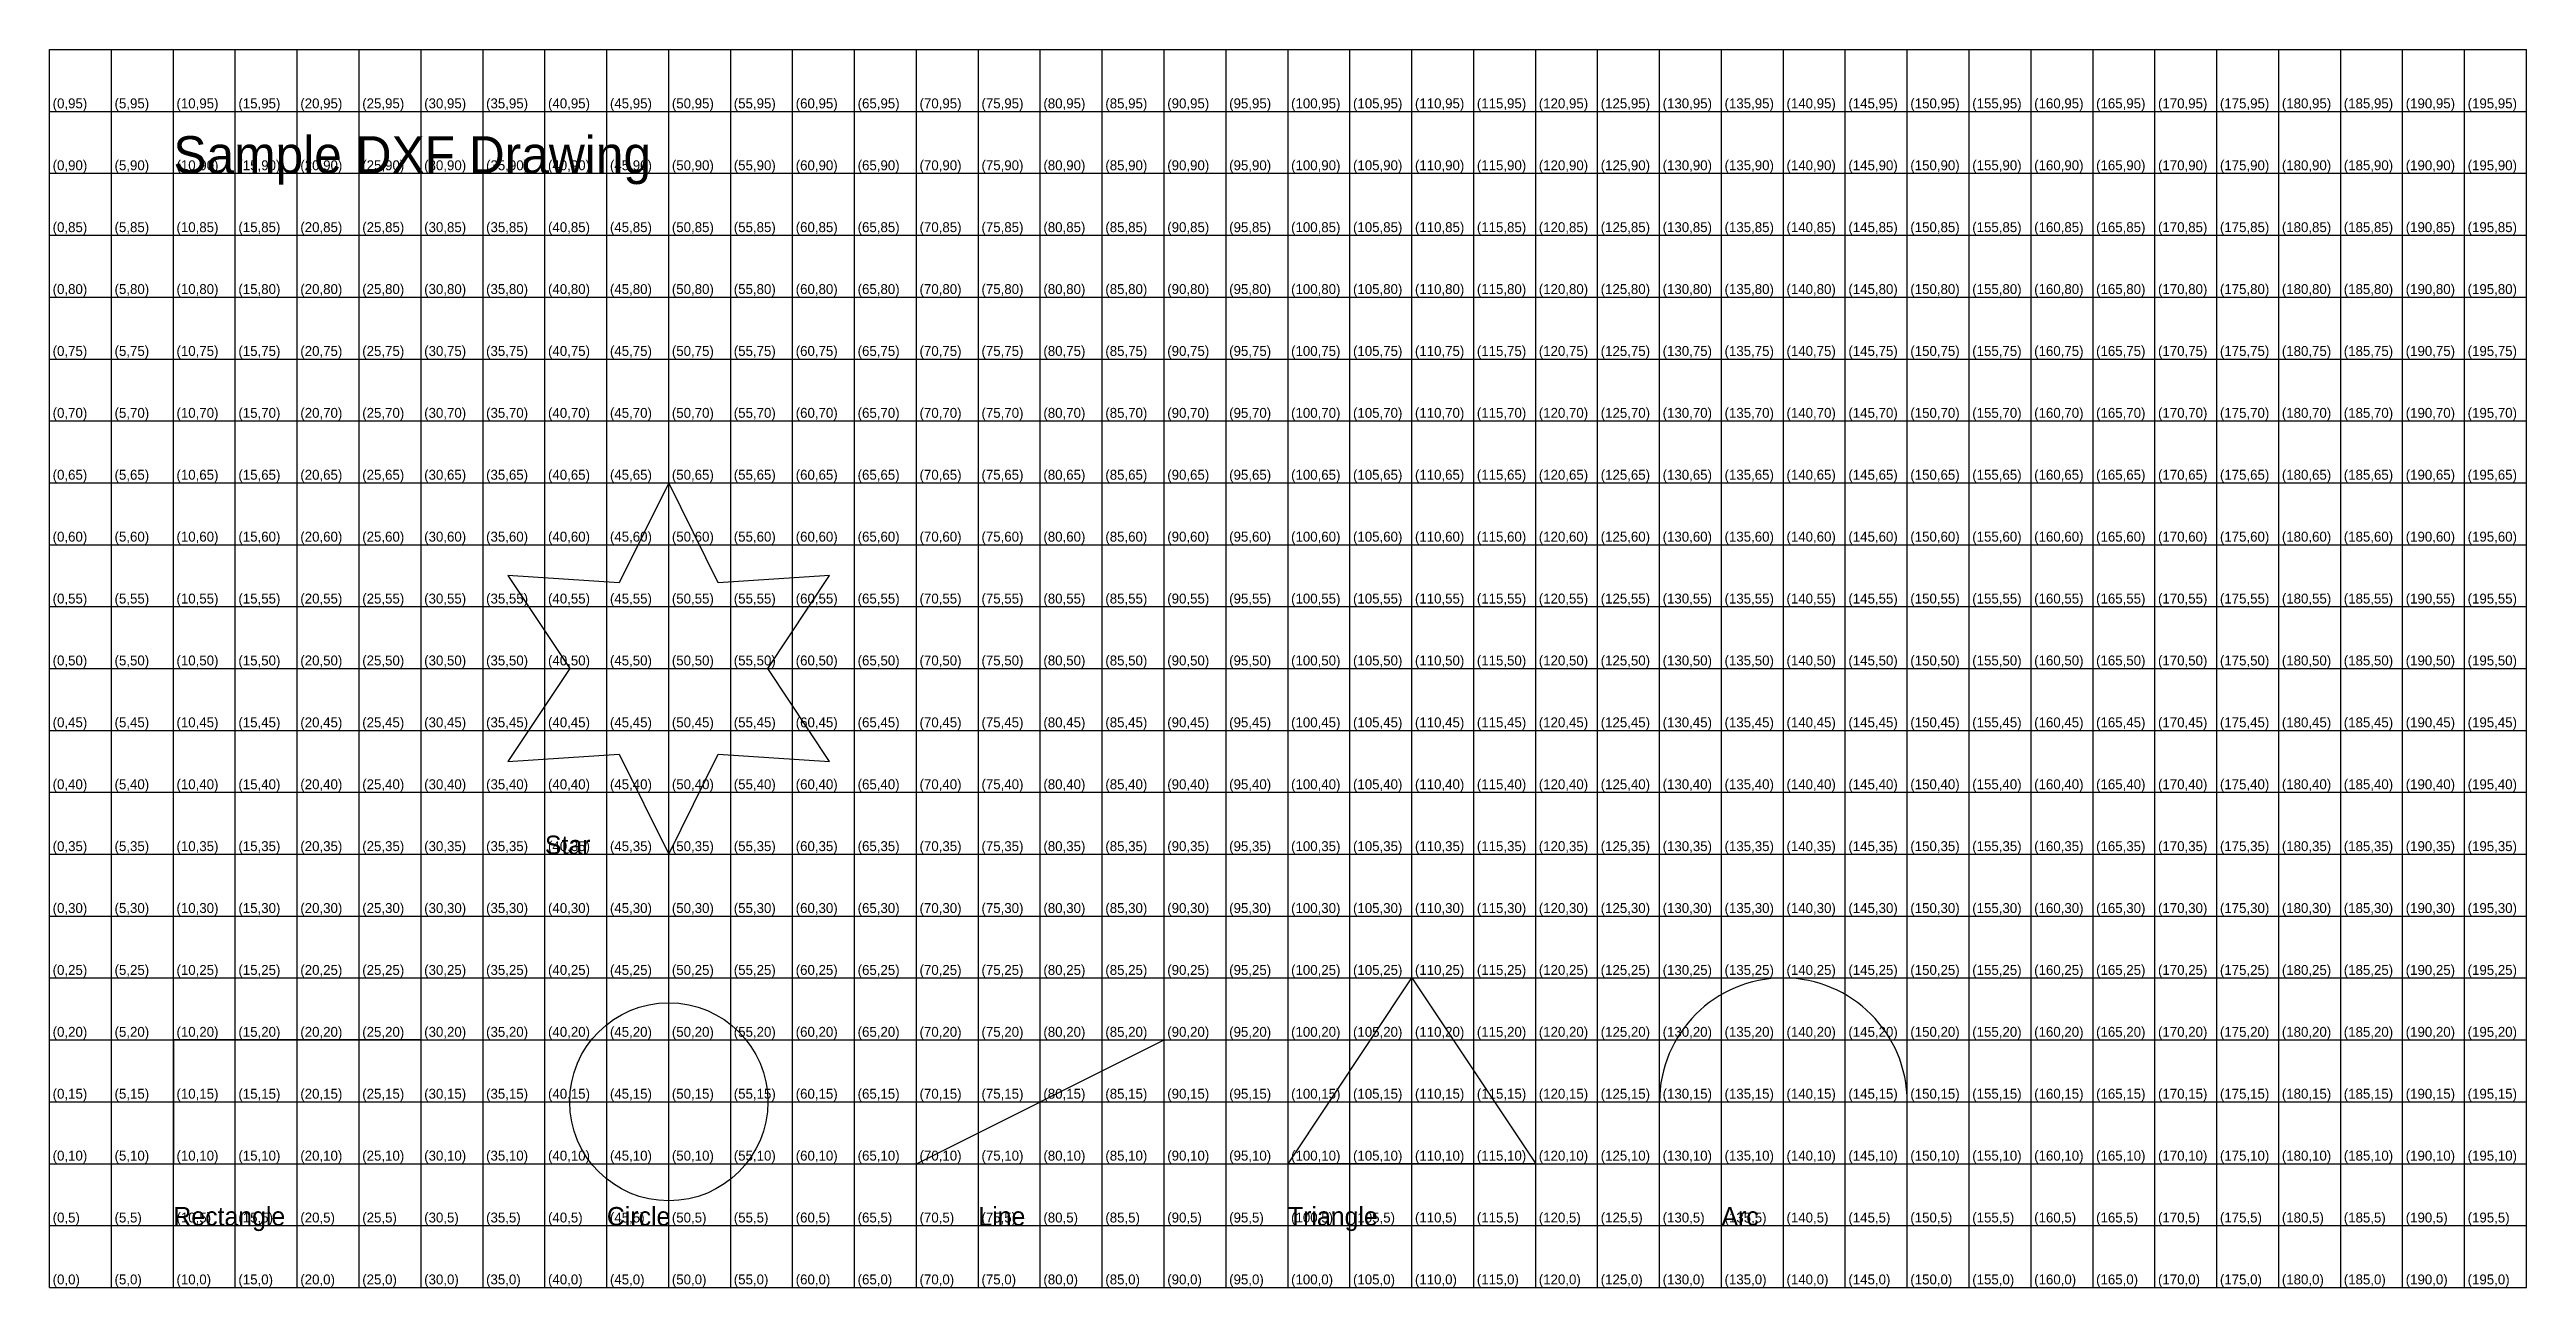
# Model space of a CAD drawing. Header units: metres. Extents: x 0 to 200, y 0 to 100.
import ezdxf

# ---------------------------------------------------------------- set-up
doc = ezdxf.new("R2010")
doc.units = ezdxf.units.M

msp = doc.modelspace()

# ---------------------------------------------------------------- linework, layer by layer
at = {"color": 8}
for p, q in [((0, 0), (0, 100)), ((0, 100), (200, 100)), ((5, 0), (5, 100)), ((10, 0), (10, 100)), ((15, 0), (15, 100)), ((20, 0), (20, 100)), ((25, 0), (25, 100)), ((30, 0), (30, 100)), ((35, 0), (35, 100)), ((40, 0), (40, 100)), ((45, 0), (45, 100)), ((50, 0), (50, 100)), ((55, 0), (55, 100)), ((60, 0), (60, 100)), ((65, 0), (65, 100)), ((70, 0), (70, 100)), ((75, 0), (75, 100)), ((80, 0), (80, 100)), ((85, 0), (85, 100)), ((90, 0), (90, 100)), ((95, 0), (95, 100)), ((100, 0), (100, 100)), ((105, 0), (105, 100)), ((110, 0), (110, 100)), ((115, 0), (115, 100)), ((120, 0), (120, 100)), ((125, 0), (125, 100)), ((130, 0), (130, 100)), ((135, 0), (135, 100)), ((140, 0), (140, 100)), ((145, 0), (145, 100)), ((150, 0), (150, 100)), ((155, 0), (155, 100)), ((160, 0), (160, 100)), ((165, 0), (165, 100)), ((170, 0), (170, 100)), ((175, 0), (175, 100)), ((180, 0), (180, 100)), ((185, 0), (185, 100)), ((190, 0), (190, 100)), ((195, 0), (195, 100)), ((200, 0), (200, 100)), ((0, 95), (200, 95)), ((0, 90), (200, 90)), ((0, 85), (200, 85)), ((0, 80), (200, 80)), ((0, 75), (200, 75)), ((0, 70), (200, 70)), ((0, 65), (200, 65)), ((0, 60), (200, 60)), ((0, 55), (200, 55)), ((0, 50), (200, 50)), ((0, 45), (200, 45)), ((0, 40), (200, 40)), ((0, 35), (200, 35)), ((0, 30), (200, 30)), ((0, 25), (200, 25)), ((0, 20), (200, 20)), ((0, 15), (200, 15)), ((0, 10), (200, 10)), ((0, 5), (200, 5)), ((0, 0), (200, 0))]:
    msp.add_line(p, q, dxfattribs=at)
at = {"color": 2}
msp.add_line((70, 10), (90, 20), dxfattribs=at)
at = {"color": 1}
msp.add_lwpolyline([(50, 35), (54, 43.07), (62.99, 42.5), (58, 50), (62.99, 57.5), (54, 56.93), (50, 65), (46, 56.93), (37.01, 57.5), (42, 50), (37.01, 42.5), (46, 43.07), (50, 35)], dxfattribs=at)
at = {"color": 6}
msp.add_lwpolyline([(100, 10), (110, 25), (120, 10), (100, 10)], dxfattribs=at)
at = {"color": 5}
msp.add_lwpolyline([(10, 10), (30, 10), (30, 20), (10, 20), (10, 10)], dxfattribs=at)
at = {"color": 3}
msp.add_circle((50, 15), 8, dxfattribs=at)
at = {"color": 4}
msp.add_arc((140, 15), 10, 0, 180, dxfattribs=at)

# ---------------------------------------------------------------- texts
at = {"color": 1}
for s, height, p in [('(0,95)', 0.8, (0.25, 95.25)), ('(5,95)', 0.8, (5.25, 95.25)), ('(10,95)', 0.8, (10.25, 95.25)), ('(15,95)', 0.8, (15.25, 95.25)), ('(20,95)', 0.8, (20.25, 95.25)), ('(25,95)', 0.8, (25.25, 95.25)), ('(30,95)', 0.8, (30.25, 95.25)), ('(35,95)', 0.8, (35.25, 95.25)), ('(40,95)', 0.8, (40.25, 95.25)), ('(45,95)', 0.8, (45.25, 95.25)), ('(50,95)', 0.8, (50.25, 95.25)), ('(55,95)', 0.8, (55.25, 95.25)), ('(60,95)', 0.8, (60.25, 95.25)), ('(65,95)', 0.8, (65.25, 95.25)), ('(70,95)', 0.8, (70.25, 95.25)), ('(75,95)', 0.8, (75.25, 95.25)), ('(80,95)', 0.8, (80.25, 95.25)), ('(85,95)', 0.8, (85.25, 95.25)), ('(90,95)', 0.8, (90.25, 95.25)), ('(95,95)', 0.8, (95.25, 95.25)), ('(100,95)', 0.8, (100.25, 95.25)), ('(105,95)', 0.8, (105.25, 95.25)), ('(110,95)', 0.8, (110.25, 95.25)), ('(115,95)', 0.8, (115.25, 95.25)), ('(120,95)', 0.8, (120.25, 95.25)), ('(125,95)', 0.8, (125.25, 95.25)), ('(130,95)', 0.8, (130.25, 95.25)), ('(135,95)', 0.8, (135.25, 95.25)), ('(140,95)', 0.8, (140.25, 95.25)), ('(145,95)', 0.8, (145.25, 95.25)), ('(150,95)', 0.8, (150.25, 95.25)), ('(155,95)', 0.8, (155.25, 95.25)), ('(160,95)', 0.8, (160.25, 95.25)), ('(165,95)', 0.8, (165.25, 95.25)), ('(170,95)', 0.8, (170.25, 95.25)), ('(175,95)', 0.8, (175.25, 95.25)), ('(180,95)', 0.8, (180.25, 95.25)), ('(185,95)', 0.8, (185.25, 95.25)), ('(190,95)', 0.8, (190.25, 95.25)), ('(195,95)', 0.8, (195.25, 95.25)), ('Sample DXF Drawing', 3, (10, 90)), ('(0,90)', 0.8, (0.25, 90.25)), ('(5,90)', 0.8, (5.25, 90.25)), ('(10,90)', 0.8, (10.25, 90.25)), ('(15,90)', 0.8, (15.25, 90.25)), ('(20,90)', 0.8, (20.25, 90.25)), ('(25,90)', 0.8, (25.25, 90.25)), ('(30,90)', 0.8, (30.25, 90.25)), ('(35,90)', 0.8, (35.25, 90.25)), ('(40,90)', 0.8, (40.25, 90.25)), ('(45,90)', 0.8, (45.25, 90.25)), ('(50,90)', 0.8, (50.25, 90.25)), ('(55,90)', 0.8, (55.25, 90.25)), ('(60,90)', 0.8, (60.25, 90.25)), ('(65,90)', 0.8, (65.25, 90.25)), ('(70,90)', 0.8, (70.25, 90.25)), ('(75,90)', 0.8, (75.25, 90.25)), ('(80,90)', 0.8, (80.25, 90.25)), ('(85,90)', 0.8, (85.25, 90.25)), ('(90,90)', 0.8, (90.25, 90.25)), ('(95,90)', 0.8, (95.25, 90.25)), ('(100,90)', 0.8, (100.25, 90.25)), ('(105,90)', 0.8, (105.25, 90.25)), ('(110,90)', 0.8, (110.25, 90.25)), ('(115,90)', 0.8, (115.25, 90.25)), ('(120,90)', 0.8, (120.25, 90.25)), ('(125,90)', 0.8, (125.25, 90.25)), ('(130,90)', 0.8, (130.25, 90.25)), ('(135,90)', 0.8, (135.25, 90.25)), ('(140,90)', 0.8, (140.25, 90.25)), ('(145,90)', 0.8, (145.25, 90.25)), ('(150,90)', 0.8, (150.25, 90.25)), ('(155,90)', 0.8, (155.25, 90.25)), ('(160,90)', 0.8, (160.25, 90.25)), ('(165,90)', 0.8, (165.25, 90.25)), ('(170,90)', 0.8, (170.25, 90.25)), ('(175,90)', 0.8, (175.25, 90.25)), ('(180,90)', 0.8, (180.25, 90.25)), ('(185,90)', 0.8, (185.25, 90.25)), ('(190,90)', 0.8, (190.25, 90.25)), ('(195,90)', 0.8, (195.25, 90.25)), ('(0,85)', 0.8, (0.25, 85.25)), ('(5,85)', 0.8, (5.25, 85.25)), ('(10,85)', 0.8, (10.25, 85.25)), ('(15,85)', 0.8, (15.25, 85.25)), ('(20,85)', 0.8, (20.25, 85.25)), ('(25,85)', 0.8, (25.25, 85.25)), ('(30,85)', 0.8, (30.25, 85.25)), ('(35,85)', 0.8, (35.25, 85.25)), ('(40,85)', 0.8, (40.25, 85.25)), ('(45,85)', 0.8, (45.25, 85.25)), ('(50,85)', 0.8, (50.25, 85.25)), ('(55,85)', 0.8, (55.25, 85.25)), ('(60,85)', 0.8, (60.25, 85.25)), ('(65,85)', 0.8, (65.25, 85.25)), ('(70,85)', 0.8, (70.25, 85.25)), ('(75,85)', 0.8, (75.25, 85.25)), ('(80,85)', 0.8, (80.25, 85.25)), ('(85,85)', 0.8, (85.25, 85.25)), ('(90,85)', 0.8, (90.25, 85.25)), ('(95,85)', 0.8, (95.25, 85.25)), ('(100,85)', 0.8, (100.25, 85.25)), ('(105,85)', 0.8, (105.25, 85.25)), ('(110,85)', 0.8, (110.25, 85.25)), ('(115,85)', 0.8, (115.25, 85.25)), ('(120,85)', 0.8, (120.25, 85.25)), ('(125,85)', 0.8, (125.25, 85.25)), ('(130,85)', 0.8, (130.25, 85.25)), ('(135,85)', 0.8, (135.25, 85.25)), ('(140,85)', 0.8, (140.25, 85.25)), ('(145,85)', 0.8, (145.25, 85.25)), ('(150,85)', 0.8, (150.25, 85.25)), ('(155,85)', 0.8, (155.25, 85.25)), ('(160,85)', 0.8, (160.25, 85.25)), ('(165,85)', 0.8, (165.25, 85.25)), ('(170,85)', 0.8, (170.25, 85.25)), ('(175,85)', 0.8, (175.25, 85.25)), ('(180,85)', 0.8, (180.25, 85.25)), ('(185,85)', 0.8, (185.25, 85.25)), ('(190,85)', 0.8, (190.25, 85.25)), ('(195,85)', 0.8, (195.25, 85.25)), ('(0,80)', 0.8, (0.25, 80.25)), ('(5,80)', 0.8, (5.25, 80.25)), ('(10,80)', 0.8, (10.25, 80.25)), ('(15,80)', 0.8, (15.25, 80.25)), ('(20,80)', 0.8, (20.25, 80.25)), ('(25,80)', 0.8, (25.25, 80.25)), ('(30,80)', 0.8, (30.25, 80.25)), ('(35,80)', 0.8, (35.25, 80.25)), ('(40,80)', 0.8, (40.25, 80.25)), ('(45,80)', 0.8, (45.25, 80.25)), ('(50,80)', 0.8, (50.25, 80.25)), ('(55,80)', 0.8, (55.25, 80.25)), ('(60,80)', 0.8, (60.25, 80.25)), ('(65,80)', 0.8, (65.25, 80.25)), ('(70,80)', 0.8, (70.25, 80.25)), ('(75,80)', 0.8, (75.25, 80.25)), ('(80,80)', 0.8, (80.25, 80.25)), ('(85,80)', 0.8, (85.25, 80.25)), ('(90,80)', 0.8, (90.25, 80.25)), ('(95,80)', 0.8, (95.25, 80.25)), ('(100,80)', 0.8, (100.25, 80.25)), ('(105,80)', 0.8, (105.25, 80.25)), ('(110,80)', 0.8, (110.25, 80.25)), ('(115,80)', 0.8, (115.25, 80.25)), ('(120,80)', 0.8, (120.25, 80.25)), ('(125,80)', 0.8, (125.25, 80.25)), ('(130,80)', 0.8, (130.25, 80.25)), ('(135,80)', 0.8, (135.25, 80.25)), ('(140,80)', 0.8, (140.25, 80.25)), ('(145,80)', 0.8, (145.25, 80.25)), ('(150,80)', 0.8, (150.25, 80.25)), ('(155,80)', 0.8, (155.25, 80.25)), ('(160,80)', 0.8, (160.25, 80.25)), ('(165,80)', 0.8, (165.25, 80.25)), ('(170,80)', 0.8, (170.25, 80.25)), ('(175,80)', 0.8, (175.25, 80.25)), ('(180,80)', 0.8, (180.25, 80.25)), ('(185,80)', 0.8, (185.25, 80.25)), ('(190,80)', 0.8, (190.25, 80.25)), ('(195,80)', 0.8, (195.25, 80.25)), ('(0,75)', 0.8, (0.25, 75.25)), ('(5,75)', 0.8, (5.25, 75.25)), ('(10,75)', 0.8, (10.25, 75.25)), ('(15,75)', 0.8, (15.25, 75.25)), ('(20,75)', 0.8, (20.25, 75.25)), ('(25,75)', 0.8, (25.25, 75.25)), ('(30,75)', 0.8, (30.25, 75.25)), ('(35,75)', 0.8, (35.25, 75.25)), ('(40,75)', 0.8, (40.25, 75.25)), ('(45,75)', 0.8, (45.25, 75.25)), ('(50,75)', 0.8, (50.25, 75.25)), ('(55,75)', 0.8, (55.25, 75.25)), ('(60,75)', 0.8, (60.25, 75.25)), ('(65,75)', 0.8, (65.25, 75.25)), ('(70,75)', 0.8, (70.25, 75.25)), ('(75,75)', 0.8, (75.25, 75.25)), ('(80,75)', 0.8, (80.25, 75.25)), ('(85,75)', 0.8, (85.25, 75.25)), ('(90,75)', 0.8, (90.25, 75.25)), ('(95,75)', 0.8, (95.25, 75.25)), ('(100,75)', 0.8, (100.25, 75.25)), ('(105,75)', 0.8, (105.25, 75.25)), ('(110,75)', 0.8, (110.25, 75.25)), ('(115,75)', 0.8, (115.25, 75.25)), ('(120,75)', 0.8, (120.25, 75.25)), ('(125,75)', 0.8, (125.25, 75.25)), ('(130,75)', 0.8, (130.25, 75.25)), ('(135,75)', 0.8, (135.25, 75.25)), ('(140,75)', 0.8, (140.25, 75.25)), ('(145,75)', 0.8, (145.25, 75.25)), ('(150,75)', 0.8, (150.25, 75.25)), ('(155,75)', 0.8, (155.25, 75.25)), ('(160,75)', 0.8, (160.25, 75.25)), ('(165,75)', 0.8, (165.25, 75.25)), ('(170,75)', 0.8, (170.25, 75.25)), ('(175,75)', 0.8, (175.25, 75.25)), ('(180,75)', 0.8, (180.25, 75.25)), ('(185,75)', 0.8, (185.25, 75.25)), ('(190,75)', 0.8, (190.25, 75.25)), ('(195,75)', 0.8, (195.25, 75.25)), ('(0,70)', 0.8, (0.25, 70.25)), ('(5,70)', 0.8, (5.25, 70.25)), ('(10,70)', 0.8, (10.25, 70.25)), ('(15,70)', 0.8, (15.25, 70.25)), ('(20,70)', 0.8, (20.25, 70.25)), ('(25,70)', 0.8, (25.25, 70.25)), ('(30,70)', 0.8, (30.25, 70.25)), ('(35,70)', 0.8, (35.25, 70.25)), ('(40,70)', 0.8, (40.25, 70.25)), ('(45,70)', 0.8, (45.25, 70.25)), ('(50,70)', 0.8, (50.25, 70.25)), ('(55,70)', 0.8, (55.25, 70.25)), ('(60,70)', 0.8, (60.25, 70.25)), ('(65,70)', 0.8, (65.25, 70.25)), ('(70,70)', 0.8, (70.25, 70.25)), ('(75,70)', 0.8, (75.25, 70.25)), ('(80,70)', 0.8, (80.25, 70.25)), ('(85,70)', 0.8, (85.25, 70.25)), ('(90,70)', 0.8, (90.25, 70.25)), ('(95,70)', 0.8, (95.25, 70.25)), ('(100,70)', 0.8, (100.25, 70.25)), ('(105,70)', 0.8, (105.25, 70.25)), ('(110,70)', 0.8, (110.25, 70.25)), ('(115,70)', 0.8, (115.25, 70.25)), ('(120,70)', 0.8, (120.25, 70.25)), ('(125,70)', 0.8, (125.25, 70.25)), ('(130,70)', 0.8, (130.25, 70.25)), ('(135,70)', 0.8, (135.25, 70.25)), ('(140,70)', 0.8, (140.25, 70.25)), ('(145,70)', 0.8, (145.25, 70.25)), ('(150,70)', 0.8, (150.25, 70.25)), ('(155,70)', 0.8, (155.25, 70.25)), ('(160,70)', 0.8, (160.25, 70.25)), ('(165,70)', 0.8, (165.25, 70.25)), ('(170,70)', 0.8, (170.25, 70.25)), ('(175,70)', 0.8, (175.25, 70.25)), ('(180,70)', 0.8, (180.25, 70.25)), ('(185,70)', 0.8, (185.25, 70.25)), ('(190,70)', 0.8, (190.25, 70.25)), ('(195,70)', 0.8, (195.25, 70.25)), ('(0,65)', 0.8, (0.25, 65.25)), ('(5,65)', 0.8, (5.25, 65.25)), ('(10,65)', 0.8, (10.25, 65.25)), ('(15,65)', 0.8, (15.25, 65.25)), ('(20,65)', 0.8, (20.25, 65.25)), ('(25,65)', 0.8, (25.25, 65.25)), ('(30,65)', 0.8, (30.25, 65.25)), ('(35,65)', 0.8, (35.25, 65.25)), ('(40,65)', 0.8, (40.25, 65.25)), ('(45,65)', 0.8, (45.25, 65.25)), ('(50,65)', 0.8, (50.25, 65.25)), ('(55,65)', 0.8, (55.25, 65.25)), ('(60,65)', 0.8, (60.25, 65.25)), ('(65,65)', 0.8, (65.25, 65.25)), ('(70,65)', 0.8, (70.25, 65.25)), ('(75,65)', 0.8, (75.25, 65.25)), ('(80,65)', 0.8, (80.25, 65.25)), ('(85,65)', 0.8, (85.25, 65.25)), ('(90,65)', 0.8, (90.25, 65.25)), ('(95,65)', 0.8, (95.25, 65.25)), ('(100,65)', 0.8, (100.25, 65.25)), ('(105,65)', 0.8, (105.25, 65.25)), ('(110,65)', 0.8, (110.25, 65.25)), ('(115,65)', 0.8, (115.25, 65.25)), ('(120,65)', 0.8, (120.25, 65.25)), ('(125,65)', 0.8, (125.25, 65.25)), ('(130,65)', 0.8, (130.25, 65.25)), ('(135,65)', 0.8, (135.25, 65.25)), ('(140,65)', 0.8, (140.25, 65.25)), ('(145,65)', 0.8, (145.25, 65.25)), ('(150,65)', 0.8, (150.25, 65.25)), ('(155,65)', 0.8, (155.25, 65.25)), ('(160,65)', 0.8, (160.25, 65.25)), ('(165,65)', 0.8, (165.25, 65.25)), ('(170,65)', 0.8, (170.25, 65.25)), ('(175,65)', 0.8, (175.25, 65.25)), ('(180,65)', 0.8, (180.25, 65.25)), ('(185,65)', 0.8, (185.25, 65.25)), ('(190,65)', 0.8, (190.25, 65.25)), ('(195,65)', 0.8, (195.25, 65.25)), ('(0,60)', 0.8, (0.25, 60.25)), ('(5,60)', 0.8, (5.25, 60.25)), ('(10,60)', 0.8, (10.25, 60.25)), ('(15,60)', 0.8, (15.25, 60.25)), ('(20,60)', 0.8, (20.25, 60.25)), ('(25,60)', 0.8, (25.25, 60.25)), ('(30,60)', 0.8, (30.25, 60.25)), ('(35,60)', 0.8, (35.25, 60.25)), ('(40,60)', 0.8, (40.25, 60.25)), ('(45,60)', 0.8, (45.25, 60.25)), ('(50,60)', 0.8, (50.25, 60.25)), ('(55,60)', 0.8, (55.25, 60.25)), ('(60,60)', 0.8, (60.25, 60.25)), ('(65,60)', 0.8, (65.25, 60.25)), ('(70,60)', 0.8, (70.25, 60.25)), ('(75,60)', 0.8, (75.25, 60.25)), ('(80,60)', 0.8, (80.25, 60.25)), ('(85,60)', 0.8, (85.25, 60.25)), ('(90,60)', 0.8, (90.25, 60.25)), ('(95,60)', 0.8, (95.25, 60.25)), ('(100,60)', 0.8, (100.25, 60.25)), ('(105,60)', 0.8, (105.25, 60.25)), ('(110,60)', 0.8, (110.25, 60.25)), ('(115,60)', 0.8, (115.25, 60.25)), ('(120,60)', 0.8, (120.25, 60.25)), ('(125,60)', 0.8, (125.25, 60.25)), ('(130,60)', 0.8, (130.25, 60.25)), ('(135,60)', 0.8, (135.25, 60.25)), ('(140,60)', 0.8, (140.25, 60.25)), ('(145,60)', 0.8, (145.25, 60.25)), ('(150,60)', 0.8, (150.25, 60.25)), ('(155,60)', 0.8, (155.25, 60.25)), ('(160,60)', 0.8, (160.25, 60.25)), ('(165,60)', 0.8, (165.25, 60.25)), ('(170,60)', 0.8, (170.25, 60.25)), ('(175,60)', 0.8, (175.25, 60.25)), ('(180,60)', 0.8, (180.25, 60.25)), ('(185,60)', 0.8, (185.25, 60.25)), ('(190,60)', 0.8, (190.25, 60.25)), ('(195,60)', 0.8, (195.25, 60.25)), ('(0,55)', 0.8, (0.25, 55.25)), ('(5,55)', 0.8, (5.25, 55.25)), ('(10,55)', 0.8, (10.25, 55.25)), ('(15,55)', 0.8, (15.25, 55.25)), ('(20,55)', 0.8, (20.25, 55.25)), ('(25,55)', 0.8, (25.25, 55.25)), ('(30,55)', 0.8, (30.25, 55.25)), ('(35,55)', 0.8, (35.25, 55.25)), ('(40,55)', 0.8, (40.25, 55.25)), ('(45,55)', 0.8, (45.25, 55.25)), ('(50,55)', 0.8, (50.25, 55.25)), ('(55,55)', 0.8, (55.25, 55.25)), ('(60,55)', 0.8, (60.25, 55.25)), ('(65,55)', 0.8, (65.25, 55.25)), ('(70,55)', 0.8, (70.25, 55.25)), ('(75,55)', 0.8, (75.25, 55.25)), ('(80,55)', 0.8, (80.25, 55.25)), ('(85,55)', 0.8, (85.25, 55.25)), ('(90,55)', 0.8, (90.25, 55.25)), ('(95,55)', 0.8, (95.25, 55.25)), ('(100,55)', 0.8, (100.25, 55.25)), ('(105,55)', 0.8, (105.25, 55.25)), ('(110,55)', 0.8, (110.25, 55.25)), ('(115,55)', 0.8, (115.25, 55.25)), ('(120,55)', 0.8, (120.25, 55.25)), ('(125,55)', 0.8, (125.25, 55.25)), ('(130,55)', 0.8, (130.25, 55.25)), ('(135,55)', 0.8, (135.25, 55.25)), ('(140,55)', 0.8, (140.25, 55.25)), ('(145,55)', 0.8, (145.25, 55.25)), ('(150,55)', 0.8, (150.25, 55.25)), ('(155,55)', 0.8, (155.25, 55.25)), ('(160,55)', 0.8, (160.25, 55.25)), ('(165,55)', 0.8, (165.25, 55.25)), ('(170,55)', 0.8, (170.25, 55.25)), ('(175,55)', 0.8, (175.25, 55.25)), ('(180,55)', 0.8, (180.25, 55.25)), ('(185,55)', 0.8, (185.25, 55.25)), ('(190,55)', 0.8, (190.25, 55.25)), ('(195,55)', 0.8, (195.25, 55.25)), ('(0,50)', 0.8, (0.25, 50.25)), ('(5,50)', 0.8, (5.25, 50.25)), ('(10,50)', 0.8, (10.25, 50.25)), ('(15,50)', 0.8, (15.25, 50.25)), ('(20,50)', 0.8, (20.25, 50.25)), ('(25,50)', 0.8, (25.25, 50.25)), ('(30,50)', 0.8, (30.25, 50.25)), ('(35,50)', 0.8, (35.25, 50.25)), ('(40,50)', 0.8, (40.25, 50.25)), ('(45,50)', 0.8, (45.25, 50.25)), ('(50,50)', 0.8, (50.25, 50.25)), ('(55,50)', 0.8, (55.25, 50.25)), ('(60,50)', 0.8, (60.25, 50.25)), ('(65,50)', 0.8, (65.25, 50.25)), ('(70,50)', 0.8, (70.25, 50.25)), ('(75,50)', 0.8, (75.25, 50.25)), ('(80,50)', 0.8, (80.25, 50.25)), ('(85,50)', 0.8, (85.25, 50.25)), ('(90,50)', 0.8, (90.25, 50.25)), ('(95,50)', 0.8, (95.25, 50.25)), ('(100,50)', 0.8, (100.25, 50.25)), ('(105,50)', 0.8, (105.25, 50.25)), ('(110,50)', 0.8, (110.25, 50.25)), ('(115,50)', 0.8, (115.25, 50.25)), ('(120,50)', 0.8, (120.25, 50.25)), ('(125,50)', 0.8, (125.25, 50.25)), ('(130,50)', 0.8, (130.25, 50.25)), ('(135,50)', 0.8, (135.25, 50.25)), ('(140,50)', 0.8, (140.25, 50.25)), ('(145,50)', 0.8, (145.25, 50.25)), ('(150,50)', 0.8, (150.25, 50.25)), ('(155,50)', 0.8, (155.25, 50.25)), ('(160,50)', 0.8, (160.25, 50.25)), ('(165,50)', 0.8, (165.25, 50.25)), ('(170,50)', 0.8, (170.25, 50.25)), ('(175,50)', 0.8, (175.25, 50.25)), ('(180,50)', 0.8, (180.25, 50.25)), ('(185,50)', 0.8, (185.25, 50.25)), ('(190,50)', 0.8, (190.25, 50.25)), ('(195,50)', 0.8, (195.25, 50.25)), ('(0,45)', 0.8, (0.25, 45.25)), ('(5,45)', 0.8, (5.25, 45.25)), ('(10,45)', 0.8, (10.25, 45.25)), ('(15,45)', 0.8, (15.25, 45.25)), ('(20,45)', 0.8, (20.25, 45.25)), ('(25,45)', 0.8, (25.25, 45.25)), ('(30,45)', 0.8, (30.25, 45.25)), ('(35,45)', 0.8, (35.25, 45.25)), ('(40,45)', 0.8, (40.25, 45.25)), ('(45,45)', 0.8, (45.25, 45.25)), ('(50,45)', 0.8, (50.25, 45.25)), ('(55,45)', 0.8, (55.25, 45.25)), ('(60,45)', 0.8, (60.25, 45.25)), ('(65,45)', 0.8, (65.25, 45.25)), ('(70,45)', 0.8, (70.25, 45.25)), ('(75,45)', 0.8, (75.25, 45.25)), ('(80,45)', 0.8, (80.25, 45.25)), ('(85,45)', 0.8, (85.25, 45.25)), ('(90,45)', 0.8, (90.25, 45.25)), ('(95,45)', 0.8, (95.25, 45.25)), ('(100,45)', 0.8, (100.25, 45.25)), ('(105,45)', 0.8, (105.25, 45.25)), ('(110,45)', 0.8, (110.25, 45.25)), ('(115,45)', 0.8, (115.25, 45.25)), ('(120,45)', 0.8, (120.25, 45.25)), ('(125,45)', 0.8, (125.25, 45.25)), ('(130,45)', 0.8, (130.25, 45.25)), ('(135,45)', 0.8, (135.25, 45.25)), ('(140,45)', 0.8, (140.25, 45.25)), ('(145,45)', 0.8, (145.25, 45.25)), ('(150,45)', 0.8, (150.25, 45.25)), ('(155,45)', 0.8, (155.25, 45.25)), ('(160,45)', 0.8, (160.25, 45.25)), ('(165,45)', 0.8, (165.25, 45.25)), ('(170,45)', 0.8, (170.25, 45.25)), ('(175,45)', 0.8, (175.25, 45.25)), ('(180,45)', 0.8, (180.25, 45.25)), ('(185,45)', 0.8, (185.25, 45.25)), ('(190,45)', 0.8, (190.25, 45.25)), ('(195,45)', 0.8, (195.25, 45.25)), ('(0,40)', 0.8, (0.25, 40.25)), ('(5,40)', 0.8, (5.25, 40.25)), ('(10,40)', 0.8, (10.25, 40.25)), ('(15,40)', 0.8, (15.25, 40.25)), ('(20,40)', 0.8, (20.25, 40.25)), ('(25,40)', 0.8, (25.25, 40.25)), ('(30,40)', 0.8, (30.25, 40.25)), ('(35,40)', 0.8, (35.25, 40.25)), ('(40,40)', 0.8, (40.25, 40.25)), ('(45,40)', 0.8, (45.25, 40.25)), ('(50,40)', 0.8, (50.25, 40.25)), ('(55,40)', 0.8, (55.25, 40.25)), ('(60,40)', 0.8, (60.25, 40.25)), ('(65,40)', 0.8, (65.25, 40.25)), ('(70,40)', 0.8, (70.25, 40.25)), ('(75,40)', 0.8, (75.25, 40.25)), ('(80,40)', 0.8, (80.25, 40.25)), ('(85,40)', 0.8, (85.25, 40.25)), ('(90,40)', 0.8, (90.25, 40.25)), ('(95,40)', 0.8, (95.25, 40.25)), ('(100,40)', 0.8, (100.25, 40.25)), ('(105,40)', 0.8, (105.25, 40.25)), ('(110,40)', 0.8, (110.25, 40.25)), ('(115,40)', 0.8, (115.25, 40.25)), ('(120,40)', 0.8, (120.25, 40.25)), ('(125,40)', 0.8, (125.25, 40.25)), ('(130,40)', 0.8, (130.25, 40.25)), ('(135,40)', 0.8, (135.25, 40.25)), ('(140,40)', 0.8, (140.25, 40.25)), ('(145,40)', 0.8, (145.25, 40.25)), ('(150,40)', 0.8, (150.25, 40.25)), ('(155,40)', 0.8, (155.25, 40.25)), ('(160,40)', 0.8, (160.25, 40.25)), ('(165,40)', 0.8, (165.25, 40.25)), ('(170,40)', 0.8, (170.25, 40.25)), ('(175,40)', 0.8, (175.25, 40.25)), ('(180,40)', 0.8, (180.25, 40.25)), ('(185,40)', 0.8, (185.25, 40.25)), ('(190,40)', 0.8, (190.25, 40.25)), ('(195,40)', 0.8, (195.25, 40.25)), ('(0,35)', 0.8, (0.25, 35.25)), ('(5,35)', 0.8, (5.25, 35.25)), ('(10,35)', 0.8, (10.25, 35.25)), ('(15,35)', 0.8, (15.25, 35.25)), ('(20,35)', 0.8, (20.25, 35.25)), ('(25,35)', 0.8, (25.25, 35.25)), ('(30,35)', 0.8, (30.25, 35.25)), ('(35,35)', 0.8, (35.25, 35.25)), ('(40,35)', 0.8, (40.25, 35.25)), ('(45,35)', 0.8, (45.25, 35.25)), ('(50,35)', 0.8, (50.25, 35.25)), ('(55,35)', 0.8, (55.25, 35.25)), ('(60,35)', 0.8, (60.25, 35.25)), ('(65,35)', 0.8, (65.25, 35.25)), ('(70,35)', 0.8, (70.25, 35.25)), ('(75,35)', 0.8, (75.25, 35.25)), ('(80,35)', 0.8, (80.25, 35.25)), ('(85,35)', 0.8, (85.25, 35.25)), ('(90,35)', 0.8, (90.25, 35.25)), ('(95,35)', 0.8, (95.25, 35.25)), ('(100,35)', 0.8, (100.25, 35.25)), ('(105,35)', 0.8, (105.25, 35.25)), ('(110,35)', 0.8, (110.25, 35.25)), ('(115,35)', 0.8, (115.25, 35.25)), ('(120,35)', 0.8, (120.25, 35.25)), ('(125,35)', 0.8, (125.25, 35.25)), ('(130,35)', 0.8, (130.25, 35.25)), ('(135,35)', 0.8, (135.25, 35.25)), ('(140,35)', 0.8, (140.25, 35.25)), ('(145,35)', 0.8, (145.25, 35.25)), ('(150,35)', 0.8, (150.25, 35.25)), ('(155,35)', 0.8, (155.25, 35.25)), ('(160,35)', 0.8, (160.25, 35.25)), ('(165,35)', 0.8, (165.25, 35.25)), ('(170,35)', 0.8, (170.25, 35.25)), ('(175,35)', 0.8, (175.25, 35.25)), ('(180,35)', 0.8, (180.25, 35.25)), ('(185,35)', 0.8, (185.25, 35.25)), ('(190,35)', 0.8, (190.25, 35.25)), ('(195,35)', 0.8, (195.25, 35.25)), ('(0,30)', 0.8, (0.25, 30.25)), ('(5,30)', 0.8, (5.25, 30.25)), ('(10,30)', 0.8, (10.25, 30.25)), ('(15,30)', 0.8, (15.25, 30.25)), ('(20,30)', 0.8, (20.25, 30.25)), ('(25,30)', 0.8, (25.25, 30.25)), ('(30,30)', 0.8, (30.25, 30.25)), ('(35,30)', 0.8, (35.25, 30.25)), ('(40,30)', 0.8, (40.25, 30.25)), ('(45,30)', 0.8, (45.25, 30.25)), ('(50,30)', 0.8, (50.25, 30.25)), ('(55,30)', 0.8, (55.25, 30.25)), ('(60,30)', 0.8, (60.25, 30.25)), ('(65,30)', 0.8, (65.25, 30.25)), ('(70,30)', 0.8, (70.25, 30.25)), ('(75,30)', 0.8, (75.25, 30.25)), ('(80,30)', 0.8, (80.25, 30.25)), ('(85,30)', 0.8, (85.25, 30.25)), ('(90,30)', 0.8, (90.25, 30.25)), ('(95,30)', 0.8, (95.25, 30.25)), ('(100,30)', 0.8, (100.25, 30.25)), ('(105,30)', 0.8, (105.25, 30.25)), ('(110,30)', 0.8, (110.25, 30.25)), ('(115,30)', 0.8, (115.25, 30.25)), ('(120,30)', 0.8, (120.25, 30.25)), ('(125,30)', 0.8, (125.25, 30.25)), ('(130,30)', 0.8, (130.25, 30.25)), ('(135,30)', 0.8, (135.25, 30.25)), ('(140,30)', 0.8, (140.25, 30.25)), ('(145,30)', 0.8, (145.25, 30.25)), ('(150,30)', 0.8, (150.25, 30.25)), ('(155,30)', 0.8, (155.25, 30.25)), ('(160,30)', 0.8, (160.25, 30.25)), ('(165,30)', 0.8, (165.25, 30.25)), ('(170,30)', 0.8, (170.25, 30.25)), ('(175,30)', 0.8, (175.25, 30.25)), ('(180,30)', 0.8, (180.25, 30.25)), ('(185,30)', 0.8, (185.25, 30.25)), ('(190,30)', 0.8, (190.25, 30.25)), ('(195,30)', 0.8, (195.25, 30.25)), ('(0,25)', 0.8, (0.25, 25.25)), ('(5,25)', 0.8, (5.25, 25.25)), ('(10,25)', 0.8, (10.25, 25.25)), ('(15,25)', 0.8, (15.25, 25.25)), ('(20,25)', 0.8, (20.25, 25.25)), ('(25,25)', 0.8, (25.25, 25.25)), ('(30,25)', 0.8, (30.25, 25.25)), ('(35,25)', 0.8, (35.25, 25.25)), ('(40,25)', 0.8, (40.25, 25.25)), ('(45,25)', 0.8, (45.25, 25.25)), ('(50,25)', 0.8, (50.25, 25.25)), ('(55,25)', 0.8, (55.25, 25.25)), ('(60,25)', 0.8, (60.25, 25.25)), ('(65,25)', 0.8, (65.25, 25.25)), ('(70,25)', 0.8, (70.25, 25.25)), ('(75,25)', 0.8, (75.25, 25.25)), ('(80,25)', 0.8, (80.25, 25.25)), ('(85,25)', 0.8, (85.25, 25.25)), ('(90,25)', 0.8, (90.25, 25.25)), ('(95,25)', 0.8, (95.25, 25.25)), ('(100,25)', 0.8, (100.25, 25.25)), ('(105,25)', 0.8, (105.25, 25.25)), ('(110,25)', 0.8, (110.25, 25.25)), ('(115,25)', 0.8, (115.25, 25.25)), ('(120,25)', 0.8, (120.25, 25.25)), ('(125,25)', 0.8, (125.25, 25.25)), ('(130,25)', 0.8, (130.25, 25.25)), ('(135,25)', 0.8, (135.25, 25.25)), ('(140,25)', 0.8, (140.25, 25.25)), ('(145,25)', 0.8, (145.25, 25.25)), ('(150,25)', 0.8, (150.25, 25.25)), ('(155,25)', 0.8, (155.25, 25.25)), ('(160,25)', 0.8, (160.25, 25.25)), ('(165,25)', 0.8, (165.25, 25.25)), ('(170,25)', 0.8, (170.25, 25.25)), ('(175,25)', 0.8, (175.25, 25.25)), ('(180,25)', 0.8, (180.25, 25.25)), ('(185,25)', 0.8, (185.25, 25.25)), ('(190,25)', 0.8, (190.25, 25.25)), ('(195,25)', 0.8, (195.25, 25.25)), ('(0,20)', 0.8, (0.25, 20.25)), ('(5,20)', 0.8, (5.25, 20.25)), ('(10,20)', 0.8, (10.25, 20.25)), ('(15,20)', 0.8, (15.25, 20.25)), ('(20,20)', 0.8, (20.25, 20.25)), ('(25,20)', 0.8, (25.25, 20.25)), ('(30,20)', 0.8, (30.25, 20.25)), ('(35,20)', 0.8, (35.25, 20.25)), ('(40,20)', 0.8, (40.25, 20.25)), ('(45,20)', 0.8, (45.25, 20.25)), ('(50,20)', 0.8, (50.25, 20.25)), ('(55,20)', 0.8, (55.25, 20.25)), ('(60,20)', 0.8, (60.25, 20.25)), ('(65,20)', 0.8, (65.25, 20.25)), ('(70,20)', 0.8, (70.25, 20.25)), ('(75,20)', 0.8, (75.25, 20.25)), ('(80,20)', 0.8, (80.25, 20.25)), ('(85,20)', 0.8, (85.25, 20.25)), ('(90,20)', 0.8, (90.25, 20.25)), ('(95,20)', 0.8, (95.25, 20.25)), ('(100,20)', 0.8, (100.25, 20.25)), ('(105,20)', 0.8, (105.25, 20.25)), ('(110,20)', 0.8, (110.25, 20.25)), ('(115,20)', 0.8, (115.25, 20.25)), ('(120,20)', 0.8, (120.25, 20.25)), ('(125,20)', 0.8, (125.25, 20.25)), ('(130,20)', 0.8, (130.25, 20.25)), ('(135,20)', 0.8, (135.25, 20.25)), ('(140,20)', 0.8, (140.25, 20.25)), ('(145,20)', 0.8, (145.25, 20.25)), ('(150,20)', 0.8, (150.25, 20.25)), ('(155,20)', 0.8, (155.25, 20.25)), ('(160,20)', 0.8, (160.25, 20.25)), ('(165,20)', 0.8, (165.25, 20.25)), ('(170,20)', 0.8, (170.25, 20.25)), ('(175,20)', 0.8, (175.25, 20.25)), ('(180,20)', 0.8, (180.25, 20.25)), ('(185,20)', 0.8, (185.25, 20.25)), ('(190,20)', 0.8, (190.25, 20.25)), ('(195,20)', 0.8, (195.25, 20.25)), ('(0,15)', 0.8, (0.25, 15.25)), ('(5,15)', 0.8, (5.25, 15.25)), ('(10,15)', 0.8, (10.25, 15.25)), ('(15,15)', 0.8, (15.25, 15.25)), ('(20,15)', 0.8, (20.25, 15.25)), ('(25,15)', 0.8, (25.25, 15.25)), ('(30,15)', 0.8, (30.25, 15.25)), ('(35,15)', 0.8, (35.25, 15.25)), ('(40,15)', 0.8, (40.25, 15.25)), ('(45,15)', 0.8, (45.25, 15.25)), ('(50,15)', 0.8, (50.25, 15.25)), ('(55,15)', 0.8, (55.25, 15.25)), ('(60,15)', 0.8, (60.25, 15.25)), ('(65,15)', 0.8, (65.25, 15.25)), ('(70,15)', 0.8, (70.25, 15.25)), ('(75,15)', 0.8, (75.25, 15.25)), ('(80,15)', 0.8, (80.25, 15.25)), ('(85,15)', 0.8, (85.25, 15.25)), ('(90,15)', 0.8, (90.25, 15.25)), ('(95,15)', 0.8, (95.25, 15.25)), ('(100,15)', 0.8, (100.25, 15.25)), ('(105,15)', 0.8, (105.25, 15.25)), ('(110,15)', 0.8, (110.25, 15.25)), ('(115,15)', 0.8, (115.25, 15.25)), ('(120,15)', 0.8, (120.25, 15.25)), ('(125,15)', 0.8, (125.25, 15.25)), ('(130,15)', 0.8, (130.25, 15.25)), ('(135,15)', 0.8, (135.25, 15.25)), ('(140,15)', 0.8, (140.25, 15.25)), ('(145,15)', 0.8, (145.25, 15.25)), ('(150,15)', 0.8, (150.25, 15.25)), ('(155,15)', 0.8, (155.25, 15.25)), ('(160,15)', 0.8, (160.25, 15.25)), ('(165,15)', 0.8, (165.25, 15.25)), ('(170,15)', 0.8, (170.25, 15.25)), ('(175,15)', 0.8, (175.25, 15.25)), ('(180,15)', 0.8, (180.25, 15.25)), ('(185,15)', 0.8, (185.25, 15.25)), ('(190,15)', 0.8, (190.25, 15.25)), ('(195,15)', 0.8, (195.25, 15.25)), ('(0,10)', 0.8, (0.25, 10.25)), ('(5,10)', 0.8, (5.25, 10.25)), ('(10,10)', 0.8, (10.25, 10.25)), ('(15,10)', 0.8, (15.25, 10.25)), ('(20,10)', 0.8, (20.25, 10.25)), ('(25,10)', 0.8, (25.25, 10.25)), ('(30,10)', 0.8, (30.25, 10.25)), ('(35,10)', 0.8, (35.25, 10.25)), ('(40,10)', 0.8, (40.25, 10.25)), ('(45,10)', 0.8, (45.25, 10.25)), ('(50,10)', 0.8, (50.25, 10.25)), ('(55,10)', 0.8, (55.25, 10.25)), ('(60,10)', 0.8, (60.25, 10.25)), ('(65,10)', 0.8, (65.25, 10.25)), ('(70,10)', 0.8, (70.25, 10.25)), ('(75,10)', 0.8, (75.25, 10.25)), ('(80,10)', 0.8, (80.25, 10.25)), ('(85,10)', 0.8, (85.25, 10.25)), ('(90,10)', 0.8, (90.25, 10.25)), ('(95,10)', 0.8, (95.25, 10.25)), ('(100,10)', 0.8, (100.25, 10.25)), ('(105,10)', 0.8, (105.25, 10.25)), ('(110,10)', 0.8, (110.25, 10.25)), ('(115,10)', 0.8, (115.25, 10.25)), ('(120,10)', 0.8, (120.25, 10.25)), ('(125,10)', 0.8, (125.25, 10.25)), ('(130,10)', 0.8, (130.25, 10.25)), ('(135,10)', 0.8, (135.25, 10.25)), ('(140,10)', 0.8, (140.25, 10.25)), ('(145,10)', 0.8, (145.25, 10.25)), ('(150,10)', 0.8, (150.25, 10.25)), ('(155,10)', 0.8, (155.25, 10.25)), ('(160,10)', 0.8, (160.25, 10.25)), ('(165,10)', 0.8, (165.25, 10.25)), ('(170,10)', 0.8, (170.25, 10.25)), ('(175,10)', 0.8, (175.25, 10.25)), ('(180,10)', 0.8, (180.25, 10.25)), ('(185,10)', 0.8, (185.25, 10.25)), ('(190,10)', 0.8, (190.25, 10.25)), ('(195,10)', 0.8, (195.25, 10.25)), ('(0,5)', 0.8, (0.25, 5.25)), ('(5,5)', 0.8, (5.25, 5.25)), ('(10,5)', 0.8, (10.25, 5.25)), ('(15,5)', 0.8, (15.25, 5.25)), ('(20,5)', 0.8, (20.25, 5.25)), ('(25,5)', 0.8, (25.25, 5.25)), ('(30,5)', 0.8, (30.25, 5.25)), ('(35,5)', 0.8, (35.25, 5.25)), ('(40,5)', 0.8, (40.25, 5.25)), ('(45,5)', 0.8, (45.25, 5.25)), ('(50,5)', 0.8, (50.25, 5.25)), ('(55,5)', 0.8, (55.25, 5.25)), ('(60,5)', 0.8, (60.25, 5.25)), ('(65,5)', 0.8, (65.25, 5.25)), ('(70,5)', 0.8, (70.25, 5.25)), ('(75,5)', 0.8, (75.25, 5.25)), ('(80,5)', 0.8, (80.25, 5.25)), ('(85,5)', 0.8, (85.25, 5.25)), ('(90,5)', 0.8, (90.25, 5.25)), ('(95,5)', 0.8, (95.25, 5.25)), ('(100,5)', 0.8, (100.25, 5.25)), ('(105,5)', 0.8, (105.25, 5.25)), ('(110,5)', 0.8, (110.25, 5.25)), ('(115,5)', 0.8, (115.25, 5.25)), ('(120,5)', 0.8, (120.25, 5.25)), ('(125,5)', 0.8, (125.25, 5.25)), ('(130,5)', 0.8, (130.25, 5.25)), ('(135,5)', 0.8, (135.25, 5.25)), ('(140,5)', 0.8, (140.25, 5.25)), ('(145,5)', 0.8, (145.25, 5.25)), ('(150,5)', 0.8, (150.25, 5.25)), ('(155,5)', 0.8, (155.25, 5.25)), ('(160,5)', 0.8, (160.25, 5.25)), ('(165,5)', 0.8, (165.25, 5.25)), ('(170,5)', 0.8, (170.25, 5.25)), ('(175,5)', 0.8, (175.25, 5.25)), ('(180,5)', 0.8, (180.25, 5.25)), ('(185,5)', 0.8, (185.25, 5.25)), ('(190,5)', 0.8, (190.25, 5.25)), ('(195,5)', 0.8, (195.25, 5.25)), ('(0,0)', 0.8, (0.25, 0.25)), ('(5,0)', 0.8, (5.25, 0.25)), ('(10,0)', 0.8, (10.25, 0.25)), ('(15,0)', 0.8, (15.25, 0.25)), ('(20,0)', 0.8, (20.25, 0.25)), ('(25,0)', 0.8, (25.25, 0.25)), ('(30,0)', 0.8, (30.25, 0.25)), ('(35,0)', 0.8, (35.25, 0.25)), ('(40,0)', 0.8, (40.25, 0.25)), ('(45,0)', 0.8, (45.25, 0.25)), ('(50,0)', 0.8, (50.25, 0.25)), ('(55,0)', 0.8, (55.25, 0.25)), ('(60,0)', 0.8, (60.25, 0.25)), ('(65,0)', 0.8, (65.25, 0.25)), ('(70,0)', 0.8, (70.25, 0.25)), ('(75,0)', 0.8, (75.25, 0.25)), ('(80,0)', 0.8, (80.25, 0.25)), ('(85,0)', 0.8, (85.25, 0.25)), ('(90,0)', 0.8, (90.25, 0.25)), ('(95,0)', 0.8, (95.25, 0.25)), ('(100,0)', 0.8, (100.25, 0.25)), ('(105,0)', 0.8, (105.25, 0.25)), ('(110,0)', 0.8, (110.25, 0.25)), ('(115,0)', 0.8, (115.25, 0.25)), ('(120,0)', 0.8, (120.25, 0.25)), ('(125,0)', 0.8, (125.25, 0.25)), ('(130,0)', 0.8, (130.25, 0.25)), ('(135,0)', 0.8, (135.25, 0.25)), ('(140,0)', 0.8, (140.25, 0.25)), ('(145,0)', 0.8, (145.25, 0.25)), ('(150,0)', 0.8, (150.25, 0.25)), ('(155,0)', 0.8, (155.25, 0.25)), ('(160,0)', 0.8, (160.25, 0.25)), ('(165,0)', 0.8, (165.25, 0.25)), ('(170,0)', 0.8, (170.25, 0.25)), ('(175,0)', 0.8, (175.25, 0.25)), ('(180,0)', 0.8, (180.25, 0.25)), ('(185,0)', 0.8, (185.25, 0.25)), ('(190,0)', 0.8, (190.25, 0.25)), ('(195,0)', 0.8, (195.25, 0.25))]:
    msp.add_text(s, height=height, dxfattribs=at).set_placement(p)
at = {"color": 7}
for s, p in [('Star', (40, 35)), ('Rectangle', (10, 5)), ('Circle', (45, 5)), ('Line', (75, 5)), ('Triangle', (100, 5)), ('Arc', (135, 5))]:
    msp.add_text(s, height=1.5, dxfattribs=at).set_placement(p)

doc.saveas('drawing.dxf')
